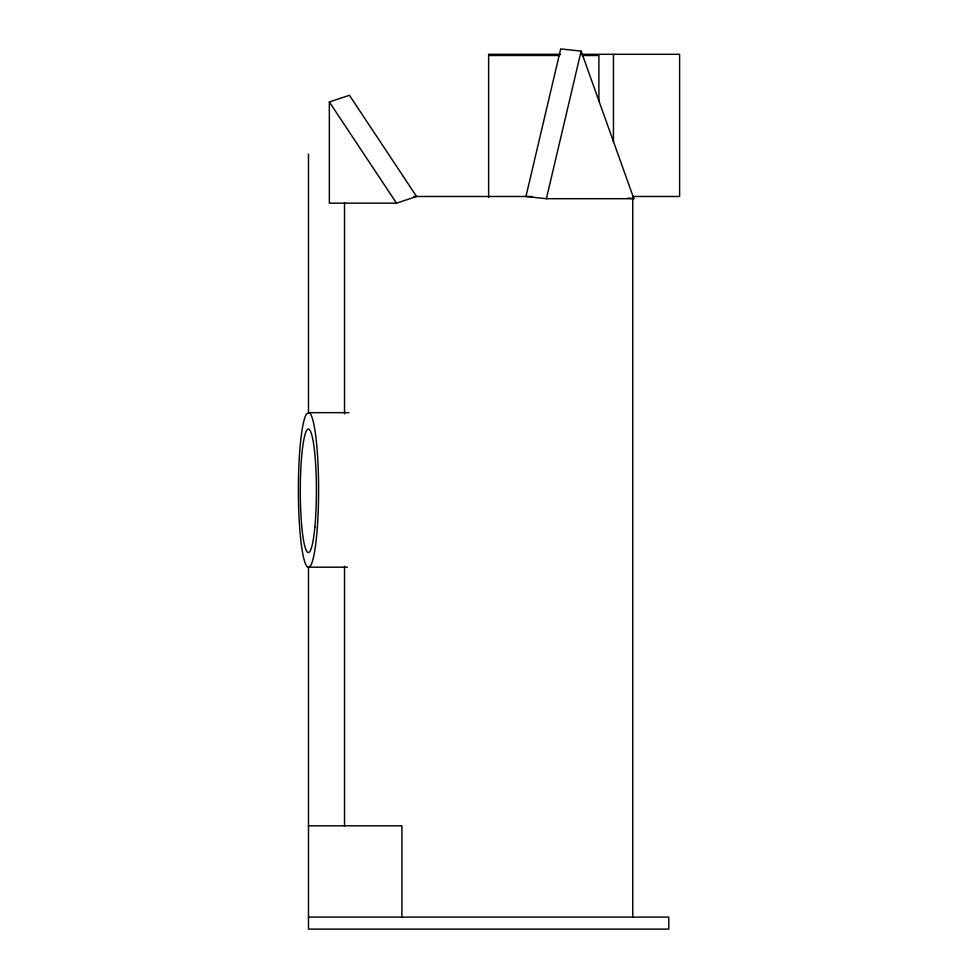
<?xml version="1.0" encoding="UTF-8"?>
<svg xmlns="http://www.w3.org/2000/svg" width="978" height="978" viewBox="0 0 978 978"><rect width="100%" height="100%" fill="white"/><g stroke="black" fill="none" stroke-linecap="round" stroke-linejoin="round"><path stroke-width="1.47" d="M546.372 198.705L581.128 51.113L560.7 48.9L525.944 196.492L546.372 198.705L633.878 198.705L581.128 51.113M348.865 412.655L309.182 412.655L306.554 413.914A77.458 10.11 -90 0 0 298.4 494.709A77.458 10.11 -90 0 0 307.789 567.191L347.471 567.191M307.789 567.191L310.429 565.944A77.458 10.11 -90 0 0 318.584 485.149A77.458 10.11 -90 0 0 309.182 412.655M329.341 101.957L349.427 95.294L416.579 196.492L396.493 203.155L329.341 203.155L329.341 101.957L396.493 203.155M560.443 54.303L488.633 54.303L488.633 197.568M581.592 54.303L679.6 54.303L679.6 196.492L632.998 196.492M488.633 55.501L559.624 55.501M582.277 55.501L598.891 55.501L598.891 100.978M413.596 196.492L531.983 196.492M308.486 825.811L401.921 825.811L401.921 917.095M308.486 917.095L668.781 917.095L668.781 929.1L308.486 929.1L308.486 566.861M628.035 198.082L633.878 198.705M632.754 198.021L632.754 917.095M613.45 54.303L613.45 142.042M344.525 202.568L344.525 413.792M344.525 566.323L344.525 826.373M308.486 154.035L308.486 412.997M314.855 527.24A61.736 8.056 -90 0 0 309.219 429.403A61.736 8.056 -90 0 0 300.979 515.675A61.736 8.056 -90 0 0 314.855 527.24"/></g></svg>
